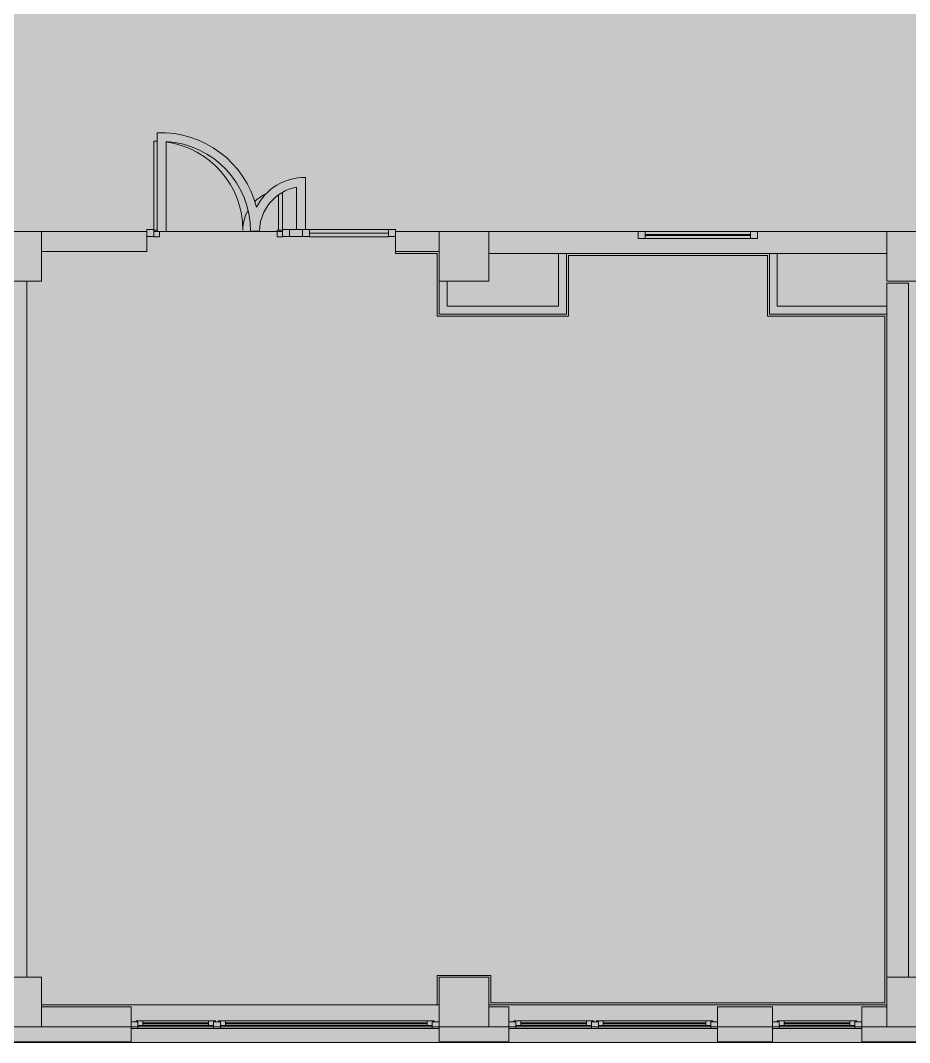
# Model space of a CAD drawing. Header units: millimetres. Extents: x 957 to 228198, y -8553 to 29000.
# Drawn here: x 157886 to 166828, y -258 to 10024 of the extents above; entities that cross this region are included whole.
import ezdxf

# ---------------------------------------------------------------- set-up
doc = ezdxf.new("R2010")
doc.units = ezdxf.units.MM
doc.layers.add('A-DETL-GENF-3', color=7, linetype='Continuous', lineweight=9, true_color=0xc0c0c0, transparency=0.4)
for name, color, linetype, lineweight, true_color in [('A-DETL-GENF-5', 7, 'Continuous', 5, 0xb7b7b7), ('A-DOOR-4', 7, 'Continuous', 5, 0xb7b7b7), ('A-FLOR-1', 7, 'Continuous', 5, 0xb7b7b7), ('A-GLAZ-3', 7, 'Continuous', 5, 0x737373), ('A-GLAZ-CURT-2', 7, 'Continuous', 5, 0x737373), ('A-GLAZ-CWMG-2', 7, 'Continuous', 5, 0x737373), ('A-WALL-3', 7, 'Continuous', 5, 0x737373), ('A-WALL-4', 7, 'Continuous', 9, 0x737373), ('I-WALL-2', 7, 'Continuous', 5, 0x737373), ('S-COLS-2', 7, 'Continuous', 5, 0x737373)]:
    doc.layers.add(name, color=color, linetype=linetype, lineweight=lineweight, true_color=true_color)
doc.layers.add('A-WALL', color=7, linetype='Continuous', lineweight=9)
doc.layers.add('A-WALL-2', color=7, linetype='Continuous', lineweight=5)

# ---------------------------------------------------------------- blocks, each defined once
blk = doc.blocks.new('BSC_Колонна _Прямоугольная - 500х500-23286270-3_2_2_птичка')
at = {"layer": 'S-COLS-2'}
for p, q in [((250, 250), (-250, 250)), ((-250, 250), (-250, -250)), ((250, -250), (250, 250)), ((-250, -250), (250, -250))]:
    blk.add_line(p, q, dxfattribs=at)
blk = doc.blocks.new('BSC_Колонна _Прямоугольная - 500х500-V264-3_2_2_птичка')
at = {"layer": 'S-COLS-2'}
for p, q in [((220, 250), (-250, 250)), ((-250, 250), (-250, -250)), ((250, -250), (250, 22)), ((-250, -250), (250, -250))]:
    blk.add_line(p, q, dxfattribs=at)
blk = doc.blocks.new('120_Окно_СКБ_2Ст - 120_Окно_СКБ_2Ст 3100х2500 _мал_створка слева_ 2-22446355-3_2_2_птичка')
at = {"layer": 'A-GLAZ-3'}
for p, q in [((-1550, -127), (-1550, -57)), ((-1550, -57), (-1480, -57)), ((1550, -57), (-1550, -57)), ((-1480, -57), (-1480, -127)), ((650, -87), (-1480, -87)), ((-1480, -87), (-1480, -127)), ((-1430, -137), (-1430, -87)), ((600, -137), (600, -87)), ((650, -127), (650, -57)), ((650, -57), (720, -57)), ((650, -127), (650, -87)), ((720, -57), (720, -127)), ((1480, -87), (720, -87)), ((720, -87), (720, -127)), ((770, -137), (770, -87)), ((1430, -137), (1430, -87)), ((1480, -127), (1480, -57)), ((1480, -57), (1550, -57)), ((1480, -127), (1480, -87)), ((1550, -57), (1550, -127)), ((-1480, -127), (-1550, -127)), ((-1550, -127), (-1500, -127)), ((-1480, -127), (-1500, -127)), ((-1500, -127), (-1500, -137)), ((-1500, -137), (670, -137)), ((670, -137), (-1500, -137)), ((-1430, -107), (600, -107)), ((600, -117), (-1430, -117)), ((720, -127), (650, -127)), ((670, -127), (650, -127)), ((670, -127), (700, -127)), ((670, -137), (670, -127)), ((720, -127), (700, -127)), ((700, -127), (700, -137)), ((700, -137), (1500, -137)), ((1500, -137), (700, -137)), ((770, -107), (1430, -107)), ((1430, -117), (770, -117)), ((1550, -127), (1480, -127)), ((1500, -127), (1480, -127)), ((1500, -127), (1550, -127)), ((1500, -137), (1500, -127))]:
    blk.add_line(p, q, dxfattribs=at)
blk = doc.blocks.new('120_Окно_СКБ_1Ст - 120_Окно_СКБ_1Ст 900х2500_h_-V272-3_2_2_птичка')
at = {"layer": 'A-GLAZ-3'}
for p, q in [((-450, -127), (-450, -57)), ((-450, -57), (-380, -57)), ((450, -57), (-450, -57)), ((-380, -57), (-380, -127)), ((380, -87), (-380, -87)), ((-380, -87), (-380, -127)), ((-330, -137), (-330, -87)), ((330, -137), (330, -87)), ((380, -127), (380, -57)), ((380, -57), (450, -57)), ((380, -127), (380, -87)), ((450, -57), (450, -127)), ((-380, -127), (-450, -127)), ((-450, -127), (-400, -127)), ((-380, -127), (-400, -127)), ((-400, -127), (-400, -137)), ((-400, -137), (400, -137)), ((400, -137), (-400, -137)), ((-330, -107), (330, -107)), ((330, -117), (-330, -117)), ((450, -127), (380, -127)), ((400, -127), (380, -127)), ((400, -127), (450, -127)), ((400, -137), (400, -127))]:
    blk.add_line(p, q, dxfattribs=at)
blk = doc.blocks.new('120_Окно_СКБ_2Ст - 120_Окно_СКБ_2Ст 2100х2400 _мал створка справа_-V273-3_2_2_птичка')
at = {"layer": 'A-GLAZ-3'}
for p, q in [((-1050, -127), (-1050, -57)), ((-1050, -57), (-980, -57)), ((1050, -57), (-1050, -57)), ((-980, -57), (-980, -127)), ((150, -87), (-980, -87)), ((-980, -87), (-980, -127)), ((-930, -137), (-930, -87)), ((100, -137), (100, -87)), ((150, -127), (150, -57)), ((150, -57), (220, -57)), ((150, -127), (150, -87)), ((220, -57), (220, -127)), ((980, -87), (220, -87)), ((220, -87), (220, -127)), ((270, -137), (270, -87)), ((930, -137), (930, -87)), ((980, -127), (980, -57)), ((980, -57), (1050, -57)), ((980, -127), (980, -87)), ((1050, -57), (1050, -127)), ((-980, -127), (-1050, -127)), ((-1050, -127), (-1000, -127)), ((-980, -127), (-1000, -127)), ((-1000, -127), (-1000, -137)), ((-1000, -137), (170, -137)), ((170, -137), (-1000, -137)), ((-930, -107), (100, -107)), ((100, -117), (-930, -117)), ((220, -127), (150, -127)), ((170, -127), (150, -127)), ((170, -127), (198, -127)), ((170, -137), (170, -127)), ((220, -127), (200, -127)), ((200, -127), (200, -137)), ((200, -137), (1000, -137)), ((1000, -137), (200, -137)), ((270, -107), (930, -107)), ((930, -117), (270, -117)), ((1050, -127), (980, -127)), ((1000, -127), (980, -127)), ((1000, -127), (1050, -127)), ((1000, -137), (1000, -127))]:
    blk.add_line(p, q, dxfattribs=at)
blk = doc.blocks.new('Прямоугольный импост - 50 x 70 мм-V398-3_2_2_птичка')
at = {"layer": 'A-GLAZ-CWMG-2'}
for p, q in [((-70, 35), (0, 35)), ((-70, -35), (-70, 35)), ((0, 35), (0, -35)), ((0, -35), (-70, -35))]:
    blk.add_line(p, q, dxfattribs=at)
blk = doc.blocks.new('Дверь_Витражная_остекление_ - ДВН_ДАО_Главный вход_1200 в свету-V406-3_2_2_птичка')
at = {"layer": 'A-DETL-GENF-5'}
for p, q in [((-613, 925), (-647, 925)), ((-647, 925), (-647, 35)), ((607, 384), (607, 30)), ((647, 35), (647, 410)), ((-647, 30), (-613, 30)), ((-613, 30), (-647, 30)), ((-592, -40), (-592, 14)), ((592, -40), (592, 30)), ((592, 30), (647, 30)), ((607, 30), (647, 30)), ((-647, -40), (-592, -40)), ((647, -40), (592, -40))]:
    blk.add_line(p, q, dxfattribs=at)
at = {"layer": 'A-DOOR-4'}
for p, q in [((-647, 925), (-647, 35)), ((647, 410), (647, 35))]:
    blk.add_line(p, q, dxfattribs=at)
for centre, radius, start, end in [((-647, 30), 895, 87.7864, 90), ((-647, 30), 895, 360, 81.929), ((647, 30), 400, 116.9009, 134.5716), ((647, 30), 400, 151.2391, 180)]:
    blk.add_arc(centre, radius, start, end, dxfattribs=at)
blk = doc.blocks.new('Системная панель - Стемалит - 40мм-V400-3_2_2_птичка')
at = {"layer": 'A-GLAZ-CURT-2'}
for p, q in [((65, 35), (-65, 35)), ((-65, 35), (-65, -35)), ((65, -35), (65, 35)), ((-65, -35), (65, -35))]:
    blk.add_line(p, q, dxfattribs=at)
blk = doc.blocks.new('Прямоугольный импост - 50 x 70 мм-V401-3_2_2_птичка')
at = {"layer": 'A-GLAZ-CWMG-2'}
for p, q in [((-35, 35), (35, 35)), ((-35, -35), (-35, 35)), ((35, 35), (35, -35)), ((35, -35), (-35, -35))]:
    blk.add_line(p, q, dxfattribs=at)
blk = doc.blocks.new('Прямоугольный импост - 50 x 70 мм-V402-3_2_2_птичка')
at = {"layer": 'A-GLAZ-CWMG-2'}
for p, q in [((0, 35), (-70, 35)), ((-70, 35), (-70, -35)), ((0, -35), (0, 35)), ((-70, -35), (0, -35))]:
    blk.add_line(p, q, dxfattribs=at)
blk = doc.blocks.new('Системная панель - Стекло - 40мм-V403-3_2_2_птичка')
at = {"layer": 'A-GLAZ-CURT-2'}
for p, q in [((397.5, 0), (-397.5, 0)), ((-397.5, 0), (-397.5, -40)), ((397.5, -40), (397.5, 0)), ((-397.5, -40), (397.5, -40))]:
    blk.add_line(p, q, dxfattribs=at)
blk = doc.blocks.new('Прямоугольный импост - 50 x 70 мм-V404-3_2_2_птичка')
at = {"layer": 'A-GLAZ-CWMG-2'}
for p, q in [((-35, 35), (35, 35)), ((-35, -35), (-35, 35)), ((35, 35), (35, -35)), ((35, -35), (-35, -35))]:
    blk.add_line(p, q, dxfattribs=at)
blk = doc.blocks.new('Прямоугольный импост - 50 x 70 мм-V405-3_2_2_птичка')
at = {"layer": 'A-GLAZ-CWMG-2'}
blk.add_line((42060, 7920), (41265, 7920), dxfattribs=at)
blk = doc.blocks.new('120_Окно_СКБ_1Ст - 120_Окно_СКБ_1Ст 400х1200 EI30-V409-3_2_2_птичка')
at = {"layer": 'A-GLAZ-3'}
for p, q in [((-600, 40), (-600, 110)), ((-600, 110), (-530, 110)), ((600, 110), (-600, 110)), ((-530, 110), (-530, 40)), ((530, 40), (530, 110)), ((530, 110), (600, 110)), ((600, 110), (600, 40)), ((-530, 40), (-600, 40)), ((-600, 40), (600, 40)), ((530, 80), (-530, 80)), ((530, 70), (-530, 70)), ((600, 40), (530, 40))]:
    blk.add_line(p, q, dxfattribs=at)

msp = doc.modelspace()

# ---------------------------------------------------------------- hatches: boundary and pattern name
at = {"layer": 'A-DETL-GENF-3'}
h = msp.add_hatch(color=256, dxfattribs=at)
h.paths.add_polyline_path([(167348.1, -251.7), (177038.1, -250), (177041.1, 3288.3), (185758.1, 3288.3), (185758.1, 27348.3), (143098.1, 27348.3), (143098.1, 23888.3), (139948.1, 23887.4), (139948.1, 15358), (139498.2, 15353), (139498.2, -251.7), (167098.1, -251.7)])
h.paths.add_polyline_path([(168253.1, 151), (168237.1, 151), (168237.1, 551), (168253.1, 551)])
h.paths.add_polyline_path([(171639.1, 151), (171623.1, 151), (171623.1, 551), (171639.1, 551), (171639.1, 172.5)])
h.paths.add_polyline_path([(168237.1, 1051), (168237.6, 1545.2), (168253.1, 1545.2), (168253.1, 1258), (169542.1, 1258), (169542.1, 1242), (168253.1, 1242), (168253.1, 1051), (168237.6, 1051)])
h.paths.add_polyline_path([(171623.1, 1051), (171623.1, 1530.1), (171639.1, 1530.1), (171639.1, 1051)])
h.paths.add_polyline_path([(170407.7, 1232), (170364.1, 1232), (170364.1, 1248), (171622.8, 1248), (171622.8, 1232), (170409.2, 1232)])
h.paths.add_polyline_path([(171638.9, 2030.1), (171623.1, 2030.1), (171623.1, 2332), (170364.1, 2332), (170364.1, 2348), (171639.1, 2347.5), (171639.1, 2030.1)])
h.paths.add_polyline_path([(168253.1, 2045.2), (168237.1, 2045.2), (168237.1, 2789), (168253.1, 2789), (168253.1, 2350.4)])
h.paths.add_polyline_path([(169243.4, 2342), (168253.4, 2342), (168253.4, 2358), (169543.5, 2358), (169543.5, 2342), (169470, 2342)])
h.paths.add_polyline_path([(168253.1, 3289), (168237.1, 3289), (168237.1, 3729), (168253.1, 3729)])
h.paths.add_polyline_path([(173543.1, 6780), (173543.1, 7680), (173593.1, 7680), (173593.1, 6780)])
h.paths.add_polyline_path([(174843.1, 7680), (174843.1, 7730), (174833.1, 7730), (174836.7, 7760), (174878.1, 7760), (174878.1, 7908), (174948.1, 7908), (174948.1, 7900), (174893.1, 7900), (174893.1, 7680), (174948.1, 7680), (174948.1, 7672), (174878.1, 7672), (174878.1, 7680), (174859.1, 7680)])
h.paths.add_polyline_path([(174836.7, 7280), (174793.1, 7280), (174793.1, 7680), (174843.1, 7680), (174843.1, 7280)])
h.paths.add_polyline_path([(173485.1, 7672), (173438.1, 7672), (173438.1, 7680), (173493.1, 7680), (173493.1, 7900), (173438.1, 7900), (173440.3, 7908), (173508.1, 7908), (173508.1, 7760), (173553.1, 7760), (173553.1, 7730), (173543.1, 7730), (173543.1, 7680), (173508.1, 7680), (173508.1, 7672), (173493.1, 7672)])
h.paths.add_polyline_path([(168078.1, 7672), (168008.1, 7672), (168008.1, 7820), (167988.1, 7820), (167988.1, 7860), (167998.1, 7860), (167998.1, 7900), (168008.1, 7900), (168008.1, 7908), (168078.1, 7908), (168078.1, 7900), (168023.1, 7895.1), (168023.1, 7680), (168078.1, 7680)])
h.paths.add_polyline_path([(172840.8, 7672), (172808.1, 7672), (172808.1, 7820), (172788.1, 7820), (172788.1, 7860), (172798.1, 7860), (172798.1, 7900), (172808.1, 7900), (172808.1, 7908), (172878.1, 7908), (172878.1, 7900), (172823.1, 7895.1), (172823.1, 7680), (172878.1, 7680), (172878.1, 7672), (172848.1, 7672)])
h.paths.add_polyline_path([(170545.1, 7672), (170508.1, 7672), (170508.1, 7820), (170488.1, 7820), (170488.1, 7860), (170498.1, 7860), (170498.1, 7900), (170508.1, 7900), (170508.1, 7908), (170578.1, 7908), (170578.1, 7900), (170523.1, 7895.1), (170523.1, 7680), (170578.1, 7680), (170578.1, 7672), (170548.1, 7672)])
h.paths.add_polyline_path([(167138.1, 7672), (167068.1, 7672), (167068.1, 7680), (167123.1, 7680), (167118.1, 7900), (167068.1, 7900), (167068.1, 7908), (167138.1, 7908), (167138.1, 7900), (167148.1, 7895.1), (167148.1, 7860), (167158.1, 7860), (167158.1, 7820), (167138.1, 7820), (167138.1, 7680)])
h.paths.add_polyline_path([(169418.1, 7672), (169418.1, 7680), (169473.1, 7680), (169473.1, 7900), (169418.1, 7900), (169418.1, 7908), (169488.1, 7908), (169488.1, 7900), (169498.1, 7900), (169498.1, 7860), (169508.1, 7858.7), (169508.1, 7820), (169488.1, 7820), (169488.1, 7672), (169448.1, 7672)])
h.paths.add_polyline_path([(171938.1, 7672), (171868.1, 7672), (171868.1, 7680), (171923.1, 7680), (171923.1, 7900), (171868.1, 7900), (171868.1, 7908), (171938.1, 7908), (171938.1, 7900), (171948.1, 7895.1), (171948.1, 7860), (171958.1, 7860), (171958.1, 7820), (171938.1, 7820), (171938.1, 7680)])
h.paths.add_polyline_path([(170498.1, 7900), (170458.1, 7900), (170458.1, 8900), (170498.1, 8900), (170498.1, 7916.7)])
h.paths.add_polyline_path([(167958.1, 7900), (167958.1, 8750), (167998.1, 8750), (167998.1, 7900)])
h.paths.add_polyline_path([(172758.1, 7900), (172758.1, 8750), (172798.1, 8750), (172798.1, 7900)])
h.paths.add_polyline_path([(159665.9, 10300), (159625.9, 10300), (159625.9, 10900), (159665.9, 10900), (159665.9, 10501.7)])
h.paths.add_polyline_path([(157905.9, 10300), (157865.9, 10300), (157865.9, 10900), (157905.9, 10900), (157905.9, 10385.9)])
h.paths.add_polyline_path([(158745.9, 10300), (158745.9, 10900), (158785.9, 10900), (158785.9, 10300)])
h.paths.add_polyline_path([(156985.9, 10300), (156985.9, 10900), (157025.9, 10900), (157025.9, 10300)])
h.paths.add_polyline_path([(157865.9, 10900), (157840.9, 10900), (157840.9, 10980), (157875.9, 10980), (157875.9, 10940), (157865.9, 10940)])
h.paths.add_polyline_path([(158735.9, 10900), (158720.9, 10900), (158720.9, 10980), (158755.9, 10980), (158755.9, 10940), (158745.9, 10940), (158745.9, 10900)])
h.paths.add_polyline_path([(158465.9, 10900), (158465.9, 10940), (158455.9, 10940), (158455.9, 10980), (158490.9, 10980), (158490.9, 10900), (158475.9, 10900)])
h.paths.add_polyline_path([(159355.9, 10900), (159345.9, 10900), (159345.9, 10940), (159335.9, 10940), (159335.9, 10980), (159370.9, 10980), (159370.9, 10900)])
h.paths.add_polyline_path([(157585.9, 10900), (157585.9, 10940), (157575.9, 10940), (157575.9, 10980), (157610.9, 10980), (157610.9, 10900), (157590.9, 10900)])
h.paths.add_polyline_path([(159625.9, 10900), (159600.9, 10900), (159600.9, 10980), (159635.9, 10980), (159635.9, 10940), (159625.9, 10940)])
h.paths.add_polyline_path([(160235.9, 10900), (160225.9, 10900), (160225.9, 10940), (160215.9, 10940), (160215.9, 10980), (160250.9, 10980), (160250.9, 10900)])
h.paths.add_polyline_path([(156985.9, 10900), (156960.9, 10900), (156960.9, 10980), (156995.9, 10980), (156995.9, 10940), (156985.9, 10940), (156985.9, 10925.7)])
h.paths.add_polyline_path([(139948.1, 12070), (139948.1, 12125), (139728.1, 12125), (139728.1, 12070), (139720.1, 12070), (139720.1, 12140), (139868.1, 12140), (139868.1, 12185), (139898.1, 12185), (139898.1, 12175), (139948.1, 12175), (139949.5, 12140), (139956.1, 12140), (139956.1, 12070)])
h.paths.add_polyline_path([(139948.1, 12175), (139949.5, 12225), (140348.1, 12225), (140343.1, 12175), (139949.5, 12175)])
h.paths.add_polyline_path([(140345.1, 13425), (139948.1, 13425), (139949.5, 13475), (140848.1, 13475), (140848.1, 13425), (140620.6, 13425)])
h.paths.add_polyline_path([(139868.1, 13465), (139868.1, 13510), (139720.1, 13514), (139720.1, 13580), (139728.1, 13580), (139728.1, 13525), (139948.1, 13525), (139948.1, 13580), (139956.1, 13580), (139956.1, 13510), (139948.1, 13510), (139948.1, 13475), (139898.1, 13475), (139898.1, 13465), (139888.1, 13465)])
h.paths.add_polyline_path([(178708.1, 15650), (178638.1, 15650), (178638.1, 15658), (178708.1, 15658)])
h.paths.add_polyline_path([(178272.9, 15650), (178272.9, 15658), (178342.9, 15658), (178342.9, 15650)])
h.paths.add_polyline_path([(179678.1, 15650), (179678.1, 16650), (179718.1, 16650), (179718.1, 15650)])
h.paths.add_polyline_path([(178262.9, 15650), (178222.9, 15650), (178222.9, 16650), (178262.9, 16650), (178262.9, 15848.6)])
h.paths.add_polyline_path([(179798.1, 15650), (179728.1, 15650), (179728.1, 15658), (179798.1, 15658)])
h.paths.add_polyline_path([(177182.9, 15650), (177182.9, 15658), (177252.9, 15658), (177252.9, 15650)])
h.paths.add_polyline_path([(183728.1, 15650), (183728.1, 15658), (183798.1, 15658), (183798.1, 15650)])
h.paths.add_polyline_path([(182638.1, 15650), (182638.1, 15658), (182708.1, 15658), (182708.1, 15650)])
h.paths.add_polyline_path([(183718.1, 15650), (183678.1, 15650), (183678.1, 16650), (183718.1, 16650), (183718.1, 15848.6)])
h.paths.add_polyline_path([(185660.1, 17240), (185660.1, 17310), (185668.1, 17310), (185668.1, 17240)])
h.paths.add_polyline_path([(181278.1, 17600), (181278.1, 18590), (181318.1, 18590), (181318.1, 17600)])
h.paths.add_polyline_path([(178438.1, 17600), (178438.1, 18590), (178478.1, 18590), (178478.1, 17600)])
h.paths.add_polyline_path([(185620.3, 18280), (184668.1, 18280), (184668.1, 18320), (185668.1, 18320), (185668.1, 18280)])
h.paths.add_polyline_path([(185660.1, 18330), (185660.1, 18400), (185668.1, 18400), (185668.1, 18330)])
h.paths.add_polyline_path([(180268.1, 18592), (180238.1, 18592), (180238.1, 18600), (180268.1, 18600)])
h.paths.add_polyline_path([(166848.1, 24100), (166848.1, 24150), (167348.1, 24150), (167348.1, 24100)])
h.paths.add_polyline_path([(167284.6, 25850), (166848.1, 25850), (166848.1, 25900), (167348.1, 25900), (167348.1, 25850), (167328.1, 25850)])

# ---------------------------------------------------------------- linework, layer by layer
at = {"layer": 'A-FLOR-1'}
for p, q in [((159262.1, 8894.4), (159262.1, 7900)), ((159352.1, 7900), (159352.1, 8806.8)), ((160752.3, 7920.7), (160752.3, 8443.9)), ((160662.3, 8346.4), (160662.3, 7920.7)), ((159262.1, 7900), (159228.1, 7900)), ((159262.1, 7900), (159352.1, 7900)), ((160523.1, 7900), (159352.1, 7900)), ((160200.7, 7903.5), (160290.8, 7903.5)), ((161658.1, 7680), (161658.1, 7700)), ((162078.1, 7680), (161658.1, 7680)), ((162078.1, 7050), (162078.1, 7680)), ((165398.1, 7660), (163398.1, 7660)), ((163398.1, 7660), (163398.1, 7050)), ((165398.1, 7050), (165398.1, 7660)), ((163398.1, 7050), (162078.1, 7050)), ((166578.1, 7050), (165398.1, 7050)), ((166578.1, 140), (166578.1, 7050)), ((162078.1, 120), (162078.1, 415)), ((162078.1, 415), (162618.1, 415)), ((162618.1, 415), (162618.1, 140)), ((162618.1, 140), (166578.1, 140))]:
    msp.add_line(p, q, dxfattribs=at)
for centre, radius, start, end in [((159295.8, 7900), 995, 14.33829, 91.93805), ((159295.7, 7903.5), 905, 360, 86.42904), ((160744.8, 7900), 544, 89.21005, 153.06648), ((160744.8, 7900), 454, 100.46985, 179.55829)]:
    msp.add_arc(centre, radius, start, end, dxfattribs=at)
at = {"layer": 'A-WALL'}
for p, q in [((157598.1, -253), (158998.1, -253)), ((162098.1, -253), (162798.1, -253)), ((164898.1, -253), (165448.1, -253)), ((166348.1, -253), (167348.1, -253))]:
    msp.add_line(p, q, dxfattribs=at)
at = {"layer": 'A-WALL-2'}
msp.add_line((157598.1, -258), (167348.1, -258), dxfattribs=at)
at = {"layer": 'A-WALL-3'}
for p, q in [((158998.1, 100), (158098.1, 100)), ((158998.1, -258), (158998.1, 100)), ((162798.1, 100), (162598.1, 100)), ((162798.1, -258), (162798.1, 100)), ((165448.1, 100), (164898.1, 100)), ((164898.1, 100), (164898.1, -258)), ((165448.1, -258), (165448.1, 100)), ((166598.1, 100), (166348.1, 100)), ((166348.1, 100), (166348.1, -258)), ((158998.1, -100), (162098.1, -100)), ((162098.1, -100), (162098.1, -258)), ((162798.1, -100), (164898.1, -100)), ((165448.1, -100), (166348.1, -100))]:
    msp.add_line(p, q, dxfattribs=at)
at = {"layer": 'A-WALL-4'}
for p, q in [((163378.1, 7680), (163298.1, 7680)), ((165498.1, 7680), (165418.1, 7680)), ((166598.1, 7070), (166598.1, 7150)), ((158098.1, -100), (158998.1, -100)), ((162598.1, -100), (162798.1, -100)), ((164898.1, -100), (165448.1, -100)), ((166598.1, -100), (166348.1, -100)), ((157598.1, -250), (158998.1, -250)), ((162098.1, -250), (162798.1, -250)), ((164898.1, -250), (165448.1, -250)), ((166348.1, -250), (167348.1, -250))]:
    msp.add_line(p, q, dxfattribs=at)
at = {"layer": 'I-WALL-2'}
for p, q in [((159158.1, 7900), (158098.1, 7900)), ((159158.1, 7700), (159158.1, 7900)), ((162098.1, 7900), (161658.1, 7900)), ((161658.1, 7900), (161658.1, 7700)), ((164098.1, 7900), (162598.1, 7900)), ((166598.1, 7900), (165298.1, 7900)), ((158098.1, 7700), (159158.1, 7700)), ((161658.1, 7700), (162098.1, 7700)), ((162598.1, 7680), (163298.1, 7680)), ((163298.1, 7680), (163298.1, 7150)), ((163378.1, 7070), (163378.1, 7680)), ((163378.1, 7680), (165418.1, 7680)), ((165418.1, 7680), (165418.1, 7070)), ((165498.1, 7150), (165498.1, 7680)), ((165498.1, 7680), (166598.1, 7680)), ((157948.8, 400), (157948.8, 7400)), ((162098.1, 7400), (162098.1, 7070)), ((162178.1, 7150), (162178.1, 7400)), ((166598.1, 7380), (166598.1, 7150)), ((166818.1, 7380), (166598.1, 7380)), ((166818.1, 400), (166818.1, 7380)), ((163298.1, 7150), (162178.1, 7150)), ((166598.1, 7150), (165498.1, 7150)), ((162098.1, 7070), (163378.1, 7070)), ((165418.1, 7070), (166598.1, 7070)), ((166598.1, 7070), (166598.1, 400)), ((158098.1, 120), (162098.1, 120)), ((162598.1, 120), (166598.1, 120))]:
    msp.add_line(p, q, dxfattribs=at)

# ---------------------------------------------------------------- block references
at = {"layer": 'A-DOOR-4'}
msp.add_blockref('Дверь_Витражная_остекление_ - ДВН_ДАО_Главный вход_1200 в свету-V406-3_2_2_птичка', (159875.6, 7885.7), dxfattribs=at)
at = {"layer": 'A-GLAZ-3'}
msp.add_blockref('120_Окно_СКБ_1Ст - 120_Окно_СКБ_1Ст 400х1200 EI30-V409-3_2_2_птичка', (164698.1, 7790), dxfattribs=at)
at = {"layer": 'A-GLAZ-3', "rotation": 180}
for name, p in [('120_Окно_СКБ_2Ст - 120_Окно_СКБ_2Ст 3100х2500 _мал_створка слева_ 2-22446355-3_2_2_птичка', (160548.1, -175)), ('120_Окно_СКБ_2Ст - 120_Окно_СКБ_2Ст 2100х2400 _мал створка справа_-V273-3_2_2_птичка', (163848.1, -175)), ('120_Окно_СКБ_1Ст - 120_Окно_СКБ_1Ст 900х2500_h_-V272-3_2_2_птичка', (165898.1, -175))]:
    msp.add_blockref(name, p, dxfattribs=at)
at = {"layer": 'A-GLAZ-CURT-2'}
for name, p in [('Системная панель - Стемалит - 40мм-V400-3_2_2_птичка', (160658.1, 7885.7)), ('Системная панель - Стекло - 40мм-V403-3_2_2_птичка', (161190.6, 7885.7))]:
    msp.add_blockref(name, p, dxfattribs=at)
at = {"layer": 'A-GLAZ-CWMG-2', "rotation": 180}
msp.add_blockref('Прямоугольный импост - 50 x 70 мм-V402-3_2_2_птичка', (159158.1, 7885.7), dxfattribs=at)
at = {"layer": 'A-GLAZ-CWMG-2', "extrusion": (0, 0, -1), "rotation": 180}
for name, p in [('Прямоугольный импост - 50 x 70 мм-V401-3_2_2_птичка', (-160558.1, 7885.7)), ('Прямоугольный импост - 50 x 70 мм-V404-3_2_2_птичка', (-160758.1, 7885.7)), ('Прямоугольный импост - 50 x 70 мм-V398-3_2_2_птичка', (-161658.1, 7885.7))]:
    msp.add_blockref(name, p, dxfattribs=at)
at = {"layer": 'A-GLAZ-CWMG-2'}
msp.add_blockref('Прямоугольный импост - 50 x 70 мм-V405-3_2_2_птичка', (119528.1, 0.7), dxfattribs=at)
at = {"layer": 'S-COLS-2'}
for name, p in [('BSC_Колонна _Прямоугольная - 500х500-23286270-3_2_2_птичка', (157848.1, 7650)), ('BSC_Колонна _Прямоугольная - 500х500-23286270-3_2_2_птичка', (162348.1, 7650)), ('BSC_Колонна _Прямоугольная - 500х500-V264-3_2_2_птичка', (166848.1, 7650)), ('BSC_Колонна _Прямоугольная - 500х500-23286270-3_2_2_птичка', (157848.1, 150)), ('BSC_Колонна _Прямоугольная - 500х500-23286270-3_2_2_птичка', (162348.1, 150)), ('BSC_Колонна _Прямоугольная - 500х500-23286270-3_2_2_птичка', (166848.1, 150))]:
    msp.add_blockref(name, p, dxfattribs=at)

doc.saveas('drawing.dxf')
